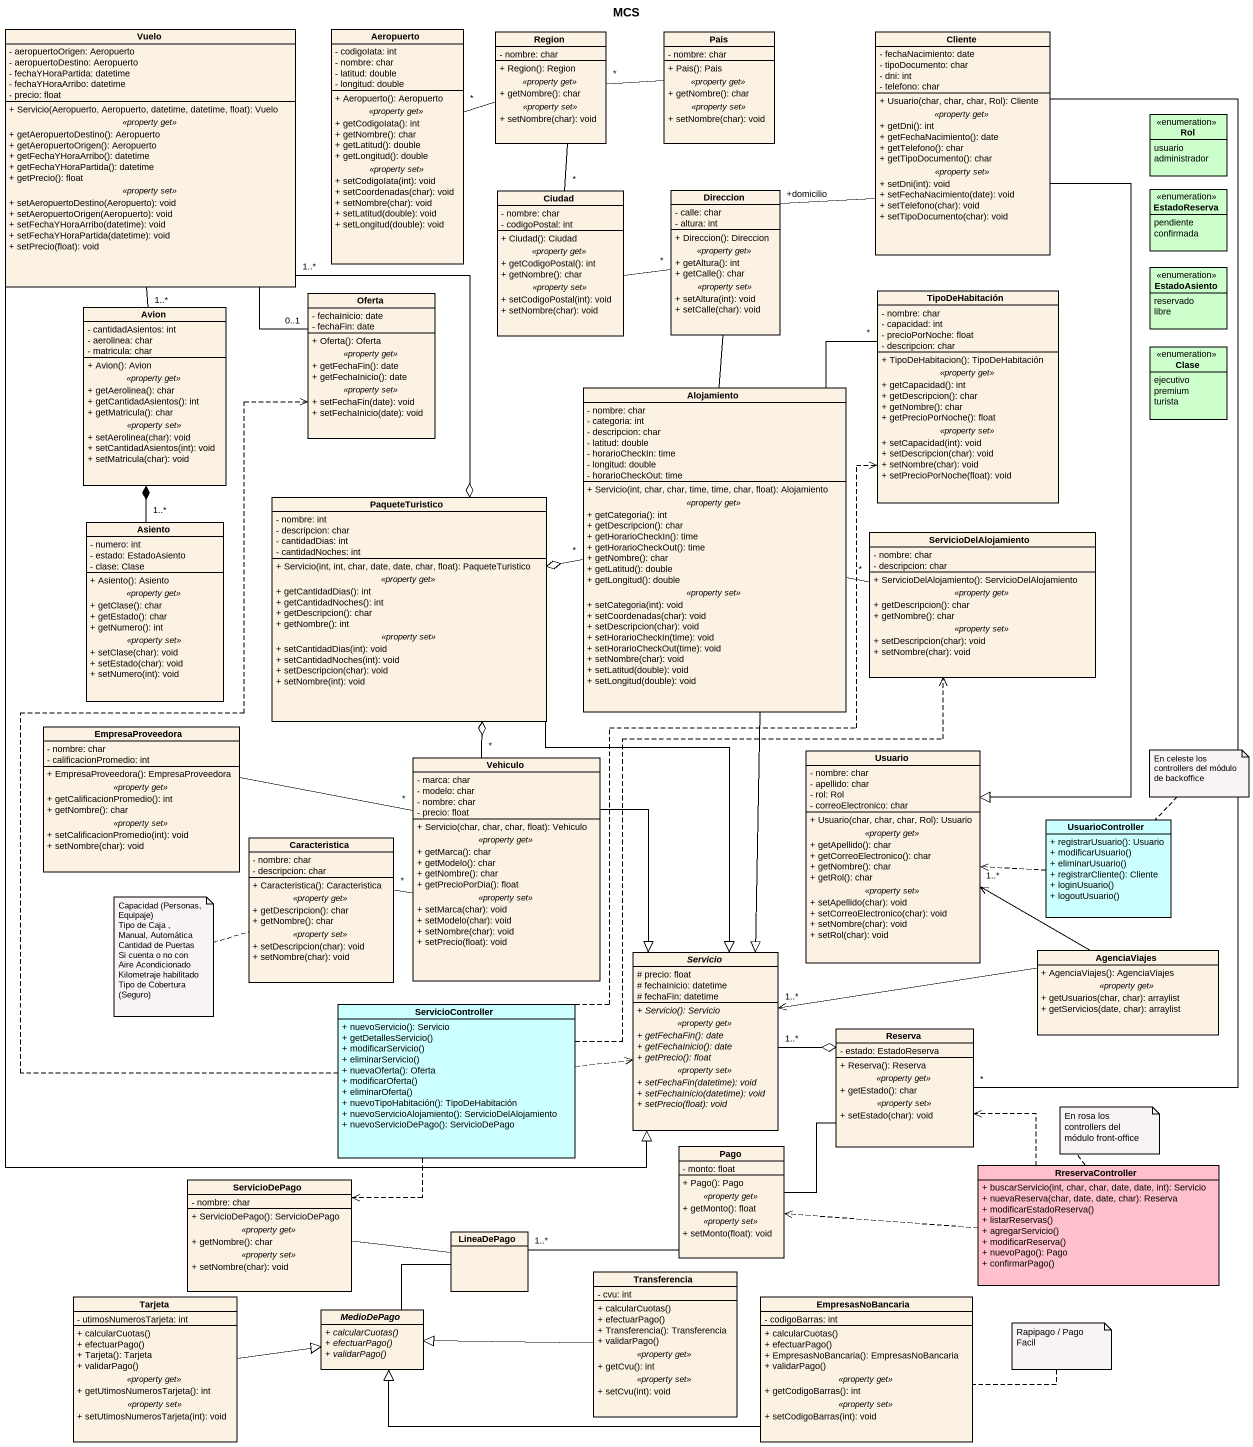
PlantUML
@startuml
title MCS
hide circle
hide empty members
skinparam classAttributeIconSize 0
class Vuelo {
  - aeropuertoOrigen: Aeropuerto
  - aeropuertoDestino: Aeropuerto
  - fechaYHoraPartida: datetime
  - fechaYHoraArribo: datetime
  - precio: float
  --
  + Servicio(Aeropuerto, Aeropuerto, datetime, datetime, float): Vuelo
  .. <<property get>> ..
  + getAeropuertoDestino(): Aeropuerto
  + getAeropuertoOrigen(): Aeropuerto
  + getFechaYHoraArribo(): datetime
  + getFechaYHoraPartida(): datetime
  + getPrecio(): float
  .. <<property set>> ..
  + setAeropuertoDestino(Aeropuerto): void
  + setAeropuertoOrigen(Aeropuerto): void
  + setFechaYHoraArribo(datetime): void
  + setFechaYHoraPartida(datetime): void
  + setPrecio(float): void
}
class Aeropuerto {
  - codigoIata: int
  - nombre: char
  - latitud: double
  - longitud: double
  --
  + Aeropuerto(): Aeropuerto
  .. <<property get>> ..
  + getCodigoIata(): int
  + getNombre(): char
  + getLatitud(): double
  + getLongitud(): double
  .. <<property set>> ..
  + setCodigoIata(int): void
  + setCoordenadas(char): void
  + setNombre(char): void
  + setLatitud(double): void
  + setLongitud(double): void
}
class Region {
  - nombre: char
  --
  + Region(): Region
  .. <<property get>> ..
  + getNombre(): char
  .. <<property set>> ..
  + setNombre(char): void
}
class Pais {
  - nombre: char
  --
  + Pais(): Pais
  .. <<property get>> ..
  + getNombre(): char
  .. <<property set>> ..
  + setNombre(char): void
}
class Cliente {
  - fechaNacimiento: date
  - tipoDocumento: char
  - dni: int
  - telefono: char
  --
  + Usuario(char, char, char, Rol): Cliente
  .. <<property get>> ..
  + getDni(): int
  + getFechaNacimiento(): date
  + getTelefono(): char
  + getTipoDocumento(): char
  .. <<property set>> ..
  + setDni(int): void
  + setFechaNacimiento(date): void
  + setTelefono(char): void
  + setTipoDocumento(char): void
}
enum Rol #CCFFCC {
  usuario
  administrador
}
class Ciudad {
  - nombre: char
  - codigoPostal: int
  --
  + Ciudad(): Ciudad
  .. <<property get>> ..
  + getCodigoPostal(): int
  + getNombre(): char
  .. <<property set>> ..
  + setCodigoPostal(int): void
  + setNombre(char): void
}
class Direccion {
  - calle: char
  - altura: int
  --
  + Direccion(): Direccion
  .. <<property get>> ..
  + getAltura(): int
  + getCalle(): char
  .. <<property set>> ..
  + setAltura(int): void
  + setCalle(char): void
}
enum EstadoReserva #CCFFCC {
  pendiente
  confirmada
}
enum EstadoAsiento #CCFFCC {
  reservado
  libre
}
class Avion {
  - cantidadAsientos: int
  - aerolinea: char
  - matricula: char
  --
  + Avion(): Avion
  .. <<property get>> ..
  + getAerolinea(): char
  + getCantidadAsientos(): int
  + getMatricula(): char
  .. <<property set>> ..
  + setAerolinea(char): void
  + setCantidadAsientos(int): void
  + setMatricula(char): void
}
class Oferta {
  - fechaInicio: date
  - fechaFin: date
  --
  + Oferta(): Oferta
  .. <<property get>> ..
  + getFechaFin(): date
  + getFechaInicio(): date
  .. <<property set>> ..
  + setFechaFin(date): void
  + setFechaInicio(date): void
}
class TipoDeHabitación {
  - nombre: char
  - capacidad: int
  - precioPorNoche: float
  - descripcion: char
  --
  + TipoDeHabitacion(): TipoDeHabitación
  .. <<property get>> ..
  + getCapacidad(): int
  + getDescripcion(): char
  + getNombre(): char
  + getPrecioPorNoche(): float
  .. <<property set>> ..
  + setCapacidad(int): void
  + setDescripcion(char): void
  + setNombre(char): void
  + setPrecioPorNoche(float): void
}
enum Clase #CCFFCC {
  ejecutivo
  premium
  turista
}
class Alojamiento {
  - nombre: char
  - categoria: int
  - descripcion: char
  - latitud: double
  - horarioCheckIn: time
  - longitud: double
  - horarioCheckOut: time
  --
  + Servicio(int, char, char, time, time, char, float): Alojamiento
  .. <<property get>> ..
  + getCategoria(): int
  + getDescripcion(): char
  + getHorarioCheckIn(): time
  + getHorarioCheckOut(): time
  + getNombre(): char
  + getLatitud(): double
  + getLongitud(): double
  .. <<property set>> ..
  + setCategoria(int): void
  + setCoordenadas(char): void
  + setDescripcion(char): void
  + setHorarioCheckIn(time): void
  + setHorarioCheckOut(time): void
  + setNombre(char): void
  + setLatitud(double): void
  + setLongitud(double): void
}
class PaqueteTuristico {
  - nombre: int
  - descripcion: char
  - cantidadDias: int
  - cantidadNoches: int
  --
  + Servicio(int, int, char, date, date, char, float): PaqueteTuristico
  .. <<property get>> ..
  + getCantidadDias(): int
  + getCantidadNoches(): int
  + getDescripcion(): char
  + getNombre(): int
  .. <<property set>> ..
  + setCantidadDias(int): void
  + setCantidadNoches(int): void
  + setDescripcion(char): void
  + setNombre(int): void
}
class Asiento {
  - numero: int
  - estado: EstadoAsiento
  - clase: Clase
  --
  + Asiento(): Asiento
  .. <<property get>> ..
  + getClase(): char
  + getEstado(): char
  + getNumero(): int
  .. <<property set>> ..
  + setClase(char): void
  + setEstado(char): void
  + setNumero(int): void
}
class ServicioDelAlojamiento {
  - nombre: char
  - descripcion: char
  --
  + ServicioDelAlojamiento(): ServicioDelAlojamiento
  .. <<property get>> ..
  + getDescripcion(): char
  + getNombre(): char
  .. <<property set>> ..
  + setDescripcion(char): void
  + setNombre(char): void
}
class EmpresaProveedora {
  - nombre: char
  - calificacionPromedio: int
  --
  + EmpresaProveedora(): EmpresaProveedora
  .. <<property get>> ..
  + getCalificacionPromedio(): int
  + getNombre(): char
  .. <<property set>> ..
  + setCalificacionPromedio(int): void
  + setNombre(char): void
}
class Vehiculo {
  - marca: char
  - modelo: char
  - nombre: char
  - precio: float
  --
  + Servicio(char, char, char, float): Vehiculo
  .. <<property get>> ..
  + getMarca(): char
  + getModelo(): char
  + getNombre(): char
  + getPrecioPorDia(): float
  .. <<property set>> ..
  + setMarca(char): void
  + setModelo(char): void
  + setNombre(char): void
  + setPrecio(float): void
}
class Usuario {
  - nombre: char
  - apellido: char
  - rol: Rol
  - correoElectronico: char
  --
  + Usuario(char, char, char, Rol): Usuario
  .. <<property get>> ..
  + getApellido(): char
  + getCorreoElectronico(): char
  + getNombre(): char
  + getRol(): char
  .. <<property set>> ..
  + setApellido(char): void
  + setCorreoElectronico(char): void
  + setNombre(char): void
  + setRol(char): void
}
class Caracteristica {
  - nombre: char
  - descripcion: char
  --
  + Caracteristica(): Caracteristica
  .. <<property get>> ..
  + getDescripcion(): char
  + getNombre(): char
  .. <<property set>> ..
  + setDescripcion(char): void
  + setNombre(char): void
}
class UsuarioController #CCFFFF {
  + registrarUsuario(): Usuario
  + modificarUsuario()
  + eliminarUsuario()
  + registrarCliente(): Cliente
  + loginUsuario()
  + logoutUsuario()
}
abstract class Servicio {
  # precio: float
  # fechaInicio: datetime
  # fechaFin: datetime
  --
  {abstract} + Servicio(): Servicio
  .. <<property get>> ..
  {abstract} + getFechaFin(): date
  {abstract} + getFechaInicio(): date
  {abstract} + getPrecio(): float
  .. <<property set>> ..
  {abstract} + setFechaFin(datetime): void
  {abstract} + setFechaInicio(datetime): void
  {abstract} + setPrecio(float): void
}
class AgenciaViajes {
  + AgenciaViajes(): AgenciaViajes
  .. <<property get>> ..
  + getUsuarios(char, char): arraylist
  + getServicios(date, char): arraylist
}
class ServicioController #CCFFFF {
  + nuevoServicio(): Servicio
  + getDetallesServicio()
  + modificarServicio()
  + eliminarServicio()
  + nuevaOferta(): Oferta
  + modificarOferta()
  + eliminarOferta()
  + nuevoTipoHabitación(): TipoDeHabitación
  + nuevoServicioAlojamiento(): ServicioDelAlojamiento
  + nuevoServicioDePago(): ServicioDePago
}
class Reserva {
  - estado: EstadoReserva
  --
  + Reserva(): Reserva
  .. <<property get>> ..
  + getEstado(): char
  .. <<property set>> ..
  + setEstado(char): void
}
class Pago {
  - monto: float
  --
  + Pago(): Pago
  .. <<property get>> ..
  + getMonto(): float
  .. <<property set>> ..
  + setMonto(float): void
}
class ServicioDePago {
  - nombre: char
  --
  + ServicioDePago(): ServicioDePago
  .. <<property get>> ..
  + getNombre(): char
  .. <<property set>> ..
  + setNombre(char): void
}
class RreservaController #FFC0CB {
  + buscarServicio(int, char, char, date, date, int): Servicio
  + nuevaReserva(char, date, date, char): Reserva
  + modificarEstadoReserva()
  + listarReservas()
  + agregarServicio()
  + modificarReserva()
  + nuevoPago(): Pago
  + confirmarPago()
}
class LineaDePago
class Transferencia {
  - cvu: int
  --
  + calcularCuotas()
  + efectuarPago()
  + Transferencia(): Transferencia
  + validarPago()
  .. <<property get>> ..
  + getCvu(): int
  .. <<property set>> ..
  + setCvu(int): void
}
class Tarjeta {
  - utimosNumerosTarjeta: int
  --
  + calcularCuotas()
  + efectuarPago()
  + Tarjeta(): Tarjeta
  + validarPago()
  .. <<property get>> ..
  + getUtimosNumerosTarjeta(): int
  .. <<property set>> ..
  + setUtimosNumerosTarjeta(int): void
}
abstract class MedioDePago {
  {abstract} + calcularCuotas()
  {abstract} + efectuarPago()
  {abstract} + validarPago()
}
class EmpresasNoBancaria {
  - codigoBarras: int
  --
  + calcularCuotas()
  + efectuarPago()
  + EmpresasNoBancaria(): EmpresasNoBancaria
  + validarPago()
  .. <<property get>> ..
  + getCodigoBarras(): int
  .. <<property set>> ..
  + setCodigoBarras(int): void
}
Vuelo "1..*" -- Avion
Vuelo "1..*" --o PaqueteTuristico
Vuelo --|> Servicio
Region -left- "*" Aeropuerto
Region "*" -right- Pais
Cliente -left- "+domicilio" Direccion
Cliente --|> Usuario
Cliente -- "*" Reserva
Ciudad "*" -up- Region
Direccion "*" -left- Ciudad
Oferta "0..1" -up- Vuelo
Alojamiento -up- Direccion
Alojamiento -up- "*" TipoDeHabitación
Alojamiento "*" -left-o PaqueteTuristico
Alojamiento -right- "*" ServicioDelAlojamiento
Alojamiento --|> Servicio
PaqueteTuristico --|> Servicio
Asiento "1..*" -up-* Avion
Vehiculo "*" -up-o PaqueteTuristico
Vehiculo "*" -left- EmpresaProveedora
Vehiculo -left- "*" Caracteristica
Vehiculo --|> Servicio
UsuarioController .left.> Usuario
Servicio "1..*" -right-o Reserva
AgenciaViajes -left-> "1..*" Usuario
AgenciaViajes -left-> "1..*" Servicio
ServicioController .up.> Oferta
ServicioController .up.> TipoDeHabitación
ServicioController .up.> ServicioDelAlojamiento
ServicioController .right.> Servicio
ServicioController ..> ServicioDePago
Reserva -- Pago
RreservaController .up.> Reserva
RreservaController .left.> Pago
LineaDePago "1..*" -right- Pago
LineaDePago -left- ServicioDePago
Transferencia -left-|> MedioDePago
Tarjeta -right-|> MedioDePago
MedioDePago -up- LineaDePago
EmpresasNoBancaria -left-|> MedioDePago
note top of UsuarioController : En celeste los controllers del módulo de backoffice
note left of Caracteristica
  Capacidad (Personas, Equipaje)
  Tipo de Caja , Manual, Automática
  Cantidad de Puertas
  Si cuenta o no con Aire Acondicionado
  Kilometraje habilitado
  Tipo de Cobertura (Seguro)
end note
note top of RreservaController : En rosa los controllers del módulo front-office
note right of EmpresasNoBancaria : Rapipago / Pago Facil
@enduml
